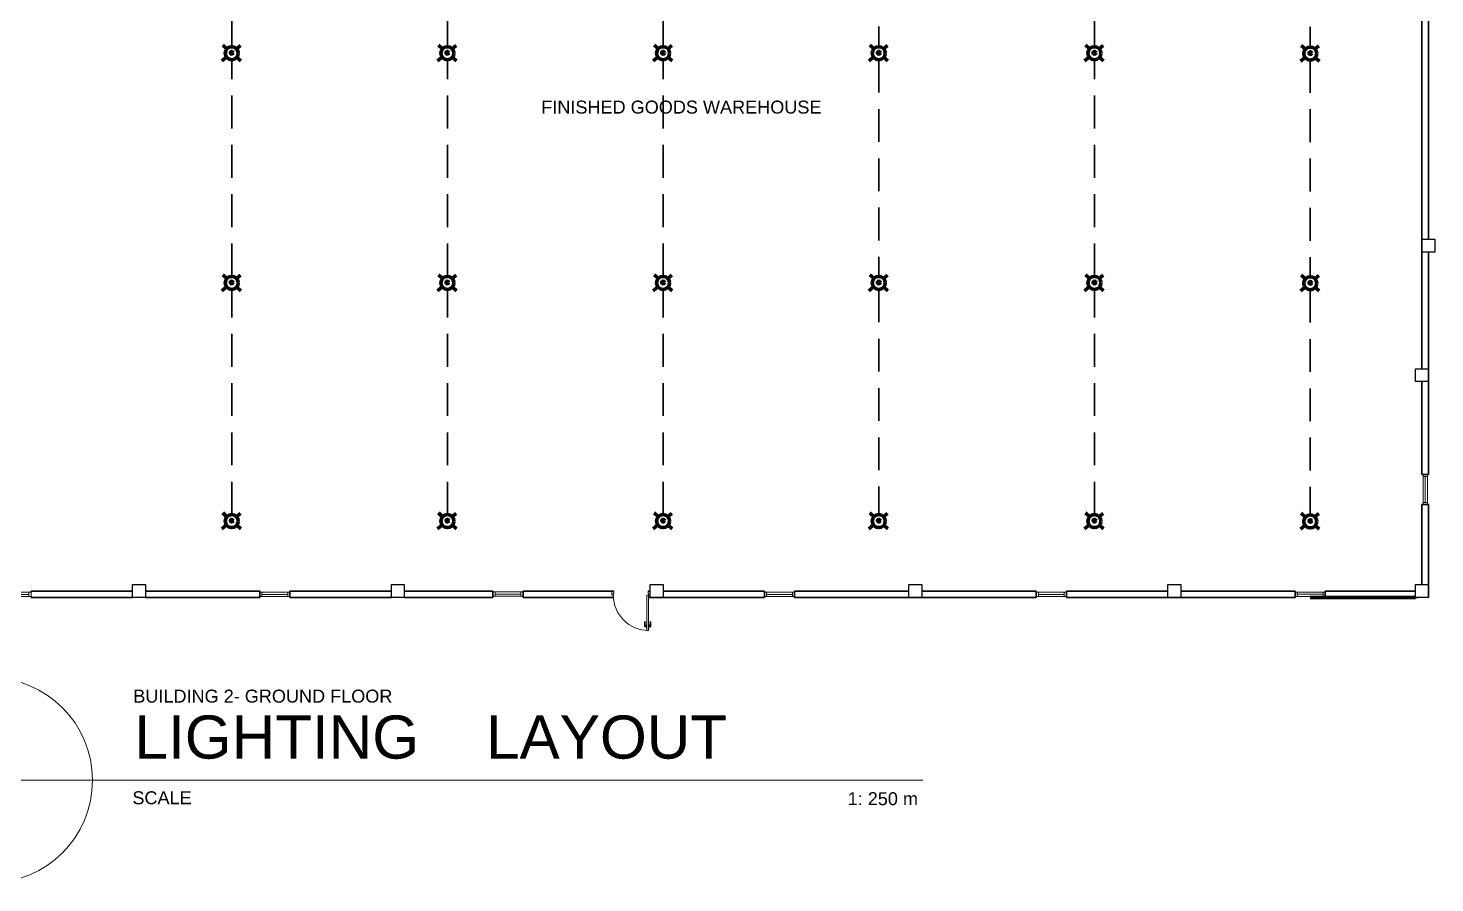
# Model space of a CAD drawing. Header units: millimetres. Extents: x 3339 to 2017737, y 4955 to 2748989.
# Drawn here: x 1304620 to 1337231, y 1506037 to 1525846 of the extents above; entities that cross this region are included whole.
import ezdxf

# ---------------------------------------------------------------- set-up
doc = ezdxf.new("R2010")
doc.units = ezdxf.units.MM
doc.header["$LTSCALE"] = 30
doc.linetypes.add('DASHEDX2', pattern=[38.1, 25.4, -12.7])
for name, color, linetype, lineweight in [('A-DETL-GENF', 92, 'Continuous', 13), ('A-DOOR', 31, 'Continuous', 13), ('A-GLAZ', 151, 'Continuous', 13), ('LIGHTING LAYOUT', 8, 'Continuous', 30), ('LL BLK', 250, 'Continuous', 211), ('LL LINE', 1, 'DASHEDX2', 30), ('MACH BLOCK', 41, 'Continuous', 5), ('T-WAL', 4, 'Continuous', 5), ('TEXT MACHLAYOUT', 255, 'Continuous', 5)]:
    doc.layers.add(name, color=color, linetype=linetype, lineweight=lineweight)
doc.layers.add('POSTE', color=50, linetype='Continuous')
doc.styles.get("Standard").update_dxf_attribs({"font": 'arial.ttf'})

# ---------------------------------------------------------------- blocks, each defined once
blk = doc.blocks.new('D4')
at = {"layer": 'A-DETL-GENF'}
for p, q in [((-1072, -29), (-1072, -112)), ((-1052, -29), (-1072, -29)), ((-1060, -41), (-1072, -30)), ((-1072, -112), (-1060, -112)), ((-1059, -112), (-1072, -112)), ((-1072, -112), (-1072, -150)), ((-1072, -150), (-1059, -150)), ((-1060, -112), (-1060, -41)), ((-1060, -41), (-1052, -41)), ((-1059, -150), (-1059, -112)), ((-1059, -115), (-1059, -147)), ((-1027, -115), (-1059, -115)), ((-1059, -147), (-1027, -147)), ((-1052, -41), (-1052, -29)), ((-1021, -74), (-1027, -80)), ((-1027, -80), (-1027, -182)), ((-1027, -147), (-1027, -115)), ((-1027, -182), (-1021, -188)), ((-1021, -188), (-1021, -74)), ((-974, -80), (-981, -74)), ((-981, -74), (-981, -188)), ((-981, -188), (-974, -182)), ((-974, -182), (-974, -80)), ((-943, -115), (-974, -115)), ((-974, -115), (-974, -147)), ((-974, -147), (-943, -147)), ((-930, -29), (-949, -29)), ((-949, -29), (-949, -41)), ((-949, -41), (-941, -41)), ((-943, -112), (-943, -150)), ((-930, -112), (-943, -112)), ((-943, -147), (-943, -115)), ((-943, -150), (-930, -150)), ((-941, -41), (-930, -30)), ((-941, -41), (-941, -112)), ((-941, -112), (-930, -112)), ((-930, -112), (-930, -29)), ((-930, -150), (-930, -112))]:
    blk.add_line(p, q, dxfattribs=at)
at = {"layer": 'A-DOOR', "lineweight": 18}
for p, q in [((-1059, 683), (-1024, 683)), ((-1014, 683), (-1059, 683)), ((-1059, 683), (-1059, 583)), ((-1014, 626), (-1014, 683)), ((-169, 683), (-214, 683)), ((-214, 683), (-214, 626)), ((-204, 683), (-169, 683)), ((-169, 583), (-169, 683)), ((-1059, 583), (-1024, 583)), ((-1024, 583), (-1024, 626)), ((-1024, 626), (-1014, 626)), ((-981, 583), (-1021, 583)), ((-1021, 583), (-1021, -231)), ((-981, -231), (-981, 583)), ((-214, 626), (-204, 626)), ((-204, 626), (-204, 583)), ((-204, 583), (-169, 583)), ((-1021, -231), (-981, -231))]:
    blk.add_line(p, q, dxfattribs=at)
at = {"layer": 'A-DOOR'}
blk.add_arc((-1021, 583), 814, 270, 0, dxfattribs=at)
blk = doc.blocks.new('DOOR')
at = {"layer": 'A-DOOR', "xscale": -1}
blk.add_blockref('D4', (-1059, -683), dxfattribs=at)
blk = doc.blocks.new('Poste 3')
at = {"layer": 'POSTE'}
blk.add_lwpolyline([(0, 0), (300, 0), (300, -300), (0, -300)], close=True, dxfattribs=at)
blk = doc.blocks.new('POSTE bot left')
at = {"layer": 'POSTE'}
blk.add_lwpolyline([(0, 300), (300, 300), (300, 0), (0, 0)], close=True, dxfattribs=at)
blk = doc.blocks.new('POSTE.COM')
at = {"layer": 'POSTE'}
blk.add_lwpolyline([(-300, 300), (0, 300), (0, 0), (-300, 0)], close=True, dxfattribs=at)
blk = doc.blocks.new('W1')
at = {"layer": 'A-GLAZ'}
for p, q in [((100, 650), (0, 650)), ((50, 50), (50, 650)), ((100, 50), (0, 50)), ((100, 0), (0, 0))]:
    blk.add_line(p, q, dxfattribs=at)
blk.add_lwpolyline([(100, 0), (100, 700), (0, 700), (0, 0)], dxfattribs=at)
blk = doc.blocks.new('L')
at = {"layer": 'LL BLK'}
h = blk.add_hatch(color=256, dxfattribs=at)
h.dxf.hatch_style = 1
h.paths.add_polyline_path([(-30, 0, 1), (30, 0, 1)])
for centre, radius in [((0, -10), 150), ((0, 0), 30)]:
    blk.add_circle(centre, radius, dxfattribs=at)

msp = doc.modelspace()

# ---------------------------------------------------------------- linework, layer by layer
at = {"layer": 'LIGHTING LAYOUT', "transparency": 33554585}
for p, q in [((1336931.434, 1532953.979), (1336931.434, 1517953.979)), ((1337081.434, 1526653.979), (1337081.434, 1520953.979)), ((1337081.434, 1520653.979), (1337081.434, 1515503.979)), ((1336931.434, 1517653.979), (1336931.434, 1515503.979)), ((1337081.094, 1515503.979), (1336931.434, 1515503.979)), ((1337081.094, 1515503.979), (1337081.434, 1515503.979)), ((1336931.434, 1514803.979), (1336931.434, 1512953.979)), ((1337081.094, 1514803.979), (1336931.434, 1514803.979)), ((1337081.094, 1514803.979), (1337081.434, 1514803.979)), ((1337081.434, 1514803.979), (1337081.434, 1512651.263)), ((1336781.094, 1512951.263), (1336781.434, 1512951.263)), ((1336931.434, 1512953.979), (1336931.434, 1512951.263)), ((1307039.934, 1512801.263), (1304689.934, 1512801.263)), ((1304689.934, 1512773.365), (1304689.934, 1512801.263)), ((1304689.934, 1512651.263), (1304689.934, 1512673.365)), ((1307039.934, 1512651.263), (1304689.934, 1512651.263)), ((1304689.934, 1512651.263), (1307039.934, 1512651.263)), ((1309989.934, 1512801.263), (1307339.934, 1512801.263)), ((1309989.934, 1512651.263), (1307339.934, 1512651.263)), ((1307339.934, 1512651.263), (1309989.934, 1512651.263)), ((1309989.934, 1512651.263), (1309989.934, 1512801.263)), ((1313039.934, 1512801.263), (1310689.934, 1512801.263)), ((1310689.934, 1512651.263), (1310689.934, 1512801.263)), ((1313039.934, 1512651.263), (1310689.934, 1512651.263)), ((1310689.934, 1512651.263), (1313039.934, 1512651.263)), ((1315394.934, 1512801.263), (1313339.934, 1512801.263)), ((1313339.934, 1512801.263), (1315394.934, 1512801.263)), ((1315394.934, 1512651.263), (1313339.934, 1512651.263)), ((1313339.934, 1512651.263), (1315394.934, 1512651.263)), ((1315394.934, 1512801.263), (1315394.934, 1512651.263)), ((1318194.933, 1512801.263), (1316094.933, 1512801.263)), ((1318149.933, 1512801.263), (1316094.933, 1512801.263)), ((1316094.933, 1512801.263), (1316094.933, 1512651.263)), ((1318189.47, 1512651.263), (1316094.933, 1512651.263)), ((1316094.933, 1512651.263), (1318189.47, 1512651.263)), ((1319039.933, 1512801.263), (1318994.933, 1512801.263)), ((1321689.933, 1512651.263), (1319001.933, 1512651.263)), ((1319001.933, 1512651.263), (1321689.933, 1512651.263)), ((1321689.933, 1512801.263), (1319339.933, 1512801.263)), ((1321689.933, 1512653.979), (1321689.933, 1512801.263)), ((1321689.933, 1512653.979), (1321689.933, 1512651.263)), ((1325039.933, 1512801.263), (1322389.933, 1512801.263)), ((1322389.933, 1512653.979), (1322389.933, 1512801.263)), ((1322389.933, 1512653.979), (1322389.933, 1512651.263)), ((1327989.933, 1512651.263), (1322389.933, 1512651.263)), ((1322389.933, 1512651.263), (1327989.933, 1512651.263)), ((1327989.933, 1512801.263), (1325339.933, 1512801.263)), ((1327989.933, 1512651.24), (1327989.933, 1512801.263)), ((1331039.933, 1512801.263), (1328689.933, 1512801.263)), ((1328689.933, 1512651.263), (1328689.933, 1512801.263)), ((1333989.933, 1512651.263), (1328689.933, 1512651.263)), ((1328689.933, 1512651.263), (1333989.933, 1512651.263)), ((1333989.933, 1512801.263), (1331339.933, 1512801.263)), ((1333989.933, 1512651.263), (1333989.933, 1512801.263)), ((1336539.933, 1512801.263), (1334689.933, 1512801.263)), ((1334689.933, 1512651.263), (1334689.933, 1512801.263)), ((1336839.934, 1512651.263), (1334689.933, 1512651.263)), ((1334689.933, 1512651.263), (1336839.934, 1512651.263)), ((1334689.933, 1512651.263), (1336781.434, 1512651.263)), ((1336539.933, 1512801.263), (1336781.433, 1512801.263)), ((1336689.934, 1512653.979), (1336689.934, 1512651.263)), ((1336689.934, 1512653.979), (1336689.934, 1512651.263))]:
    msp.add_line(p, q, dxfattribs=at)
at = {"layer": 'LL BLK'}
for p, q in [((1309129.856, 1525454.828), (1309229.818, 1525366.767)), ((1309539.856, 1525444.828), (1309448.452, 1525368.303)), ((1314129.856, 1525454.828), (1314229.818, 1525366.767)), ((1314539.856, 1525444.828), (1314448.452, 1525368.303)), ((1319129.856, 1525454.828), (1319229.818, 1525366.767)), ((1319539.856, 1525444.828), (1319448.452, 1525368.303)), ((1324129.856, 1525454.828), (1324229.818, 1525366.767)), ((1324539.856, 1525444.828), (1324448.452, 1525368.303)), ((1329129.856, 1525454.828), (1329229.818, 1525366.767)), ((1329539.856, 1525444.828), (1329448.452, 1525368.303)), ((1334133.161, 1525447.487), (1334233.122, 1525359.425)), ((1334543.161, 1525437.487), (1334451.756, 1525360.962)), ((1309218.899, 1525176.12), (1309109.856, 1525084.828)), ((1309454.855, 1525168.52), (1309549.856, 1525084.828)), ((1314218.899, 1525176.12), (1314109.856, 1525084.828)), ((1314454.855, 1525168.52), (1314549.856, 1525084.828)), ((1319218.899, 1525176.12), (1319109.856, 1525084.828)), ((1319454.855, 1525168.52), (1319549.856, 1525084.828)), ((1324218.899, 1525176.12), (1324109.856, 1525084.828)), ((1324454.855, 1525168.52), (1324549.856, 1525084.828)), ((1329218.899, 1525176.12), (1329109.856, 1525084.828)), ((1329454.855, 1525168.52), (1329549.856, 1525084.828)), ((1334222.203, 1525168.778), (1334113.161, 1525077.487)), ((1334458.159, 1525161.178), (1334553.161, 1525077.487)), ((1309129.788, 1520131.76), (1309229.749, 1520043.698)), ((1309539.788, 1520121.76), (1309448.383, 1520045.235)), ((1314129.788, 1520131.76), (1314229.749, 1520043.698)), ((1314539.788, 1520121.76), (1314448.383, 1520045.235)), ((1319129.788, 1520131.76), (1319229.749, 1520043.698)), ((1319539.788, 1520121.76), (1319448.383, 1520045.235)), ((1324129.788, 1520131.76), (1324229.749, 1520043.698)), ((1324539.788, 1520121.76), (1324448.383, 1520045.235)), ((1329129.788, 1520131.76), (1329229.749, 1520043.698)), ((1329539.788, 1520121.76), (1329448.383, 1520045.235)), ((1334133.092, 1520124.418), (1334233.053, 1520036.357)), ((1334543.092, 1520114.418), (1334451.687, 1520037.893)), ((1309218.83, 1519853.051), (1309109.788, 1519761.76)), ((1309339.788, 1519951.63), (1309317.237, 1519971.545)), ((1309318.575, 1519930.546), (1309339.788, 1519951.76)), ((1309339.788, 1519951.76), (1309361.001, 1519972.973)), ((1309339.788, 1519951.76), (1309362.21, 1519931.829)), ((1309454.786, 1519845.451), (1309549.788, 1519761.76)), ((1314218.83, 1519853.051), (1314109.788, 1519761.76)), ((1314339.788, 1519951.63), (1314317.237, 1519971.545)), ((1314339.719, 1519951.691), (1314339.788, 1519951.76)), ((1314339.788, 1519951.76), (1314361.001, 1519972.973)), ((1314454.786, 1519845.451), (1314549.788, 1519761.76)), ((1319218.83, 1519853.051), (1319109.788, 1519761.76)), ((1319318.575, 1519930.546), (1319339.788, 1519951.76)), ((1319339.788, 1519951.63), (1319339.719, 1519951.691)), ((1319454.786, 1519845.451), (1319549.788, 1519761.76)), ((1324218.83, 1519853.051), (1324109.788, 1519761.76)), ((1324362.21, 1519931.829), (1324317.237, 1519971.545)), ((1324318.575, 1519930.546), (1324339.788, 1519951.76)), ((1324339.788, 1519951.76), (1324361.001, 1519972.973)), ((1324339.788, 1519951.76), (1324362.21, 1519931.829)), ((1324454.786, 1519845.451), (1324549.788, 1519761.76)), ((1329218.83, 1519853.051), (1329109.788, 1519761.76)), ((1329362.21, 1519931.829), (1329317.237, 1519971.545)), ((1329318.575, 1519930.546), (1329339.788, 1519951.76)), ((1329339.788, 1519951.76), (1329361.001, 1519972.973)), ((1329339.788, 1519951.76), (1329362.21, 1519931.829)), ((1329454.786, 1519845.451), (1329549.788, 1519761.76)), ((1334222.134, 1519845.709), (1334113.092, 1519754.418)), ((1334321.879, 1519923.205), (1334343.092, 1519944.418)), ((1334365.514, 1519924.487), (1334343.023, 1519944.349)), ((1334343.092, 1519944.418), (1334364.305, 1519965.631)), ((1334343.092, 1519944.418), (1334365.514, 1519924.487)), ((1334458.091, 1519838.11), (1334553.092, 1519754.418)), ((1309129.788, 1514611.263), (1309229.749, 1514523.201)), ((1309539.788, 1514601.263), (1309448.383, 1514524.738)), ((1314129.788, 1514611.263), (1314229.749, 1514523.201)), ((1314539.788, 1514601.263), (1314448.383, 1514524.738)), ((1319129.788, 1514611.263), (1319229.749, 1514523.201)), ((1319539.788, 1514601.263), (1319448.383, 1514524.738)), ((1324129.788, 1514611.263), (1324229.749, 1514523.201)), ((1324539.788, 1514601.263), (1324448.383, 1514524.738)), ((1329129.788, 1514611.263), (1329229.749, 1514523.201)), ((1329539.788, 1514601.263), (1329448.383, 1514524.738)), ((1334133.092, 1514603.921), (1334233.053, 1514515.86)), ((1334543.092, 1514593.921), (1334451.687, 1514517.396)), ((1309218.83, 1514332.554), (1309109.788, 1514241.263)), ((1309314.974, 1514448.123), (1309359.642, 1514408.772)), ((1309361.482, 1514451.984), (1309315.575, 1514413.55)), ((1309362.21, 1514411.332), (1309317.237, 1514451.048)), ((1309318.575, 1514410.05), (1309339.788, 1514431.263)), ((1309339.788, 1514431.263), (1309361.001, 1514452.476)), ((1309339.788, 1514431.263), (1309362.21, 1514411.332)), ((1309454.786, 1514324.954), (1309549.788, 1514241.263)), ((1314218.83, 1514332.554), (1314109.788, 1514241.263)), ((1314314.974, 1514448.123), (1314359.642, 1514408.772)), ((1314339.788, 1514433.821), (1314315.575, 1514413.55)), ((1314362.21, 1514411.332), (1314317.237, 1514451.048)), ((1314318.575, 1514410.05), (1314339.788, 1514431.263)), ((1314339.788, 1514431.263), (1314361.001, 1514452.476)), ((1314339.788, 1514431.263), (1314362.21, 1514411.332)), ((1314361.482, 1514451.984), (1314355.502, 1514446.977)), ((1314454.786, 1514324.954), (1314549.788, 1514241.263)), ((1319218.83, 1514332.554), (1319109.788, 1514241.263)), ((1319314.974, 1514448.123), (1319359.642, 1514408.772)), ((1319335.389, 1514430.138), (1319315.575, 1514413.55)), ((1319362.21, 1514411.332), (1319317.237, 1514451.048)), ((1319318.575, 1514410.05), (1319339.788, 1514431.263)), ((1319339.788, 1514433.821), (1319338.225, 1514432.513)), ((1319339.788, 1514431.263), (1319362.21, 1514411.332)), ((1319355.502, 1514446.977), (1319361.001, 1514452.476)), ((1319361.482, 1514451.984), (1319355.502, 1514446.977)), ((1319454.786, 1514324.954), (1319549.788, 1514241.263)), ((1324218.83, 1514332.554), (1324109.788, 1514241.263)), ((1324314.974, 1514448.123), (1324359.642, 1514408.772)), ((1324361.482, 1514451.984), (1324315.575, 1514413.55)), ((1324362.21, 1514411.332), (1324317.237, 1514451.048)), ((1324318.575, 1514410.05), (1324339.788, 1514431.263)), ((1324339.788, 1514431.263), (1324361.001, 1514452.476)), ((1324339.788, 1514431.263), (1324362.21, 1514411.332)), ((1324454.786, 1514324.954), (1324549.788, 1514241.263)), ((1329218.83, 1514332.554), (1329109.788, 1514241.263)), ((1329314.974, 1514448.123), (1329359.642, 1514408.772)), ((1329361.482, 1514451.984), (1329315.575, 1514413.55)), ((1329362.21, 1514411.332), (1329317.237, 1514451.048)), ((1329318.575, 1514410.05), (1329339.788, 1514431.263)), ((1329339.788, 1514431.263), (1329361.001, 1514452.476)), ((1329339.788, 1514431.263), (1329362.21, 1514411.332)), ((1329454.786, 1514324.954), (1329549.788, 1514241.263)), ((1334222.134, 1514325.212), (1334113.092, 1514233.921)), ((1334318.278, 1514440.781), (1334362.946, 1514401.431)), ((1334364.786, 1514444.642), (1334318.879, 1514406.208)), ((1334365.514, 1514403.99), (1334320.541, 1514443.706)), ((1334321.879, 1514402.708), (1334343.092, 1514423.921)), ((1334343.092, 1514423.921), (1334364.305, 1514445.134)), ((1334343.092, 1514423.921), (1334365.514, 1514403.99)), ((1334458.091, 1514317.613), (1334553.092, 1514233.921)), ((1336781.434, 1512651.263), (1334340.434, 1512651.263))]:
    msp.add_line(p, q, dxfattribs=at)
at = {"layer": 'LL LINE'}
for p, q in [((1309339.855, 1525414.828), (1309339.79, 1530452.76)), ((1314339.855, 1525414.828), (1314339.79, 1530452.76)), ((1319339.855, 1525414.828), (1319339.79, 1530452.76)), ((1324339.79, 1530452.76), (1324339.855, 1525414.828)), ((1329339.855, 1525414.828), (1329339.79, 1530452.76)), ((1334341.579, 1530445.426), (1334343.118, 1525407.487)), ((1309339.79, 1520091.76), (1309339.854, 1525114.828)), ((1314339.79, 1520091.76), (1314339.854, 1525114.828)), ((1319339.79, 1520091.76), (1319339.855, 1525114.828)), ((1324339.854, 1525114.828), (1324339.79, 1520091.76)), ((1329339.79, 1520091.76), (1329339.854, 1525114.828)), ((1334343.157, 1525107.487), (1334343.027, 1520084.418)), ((1309339.788, 1514571.263), (1309339.788, 1519791.76)), ((1314339.788, 1514571.263), (1314339.788, 1519791.76)), ((1319339.788, 1514571.263), (1319339.788, 1519791.76)), ((1324339.742, 1519791.76), (1324338.265, 1514571.255)), ((1329339.788, 1514571.263), (1329339.788, 1519791.76)), ((1334342.898, 1519784.418), (1334338.804, 1514563.86))]:
    msp.add_line(p, q, dxfattribs=at)
at = {"layer": 'MACH BLOCK'}
msp.add_line((1301358.353, 1508414.566), (1325358.353, 1508414.566), dxfattribs=at)
msp.add_circle((1303735.469, 1508414.566), 2377.116, dxfattribs=at)

# ---------------------------------------------------------------- block references
at = {"layer": 'LIGHTING LAYOUT', "transparency": 33554585}
for name, p in [('POSTE.COM', (1337231.433, 1520653.979)), ('POSTE bot left', (1336781.433, 1517653.979)), ('Poste 3', (1307039.934, 1512951.263)), ('Poste 3', (1313039.934, 1512951.263)), ('Poste 3', (1319039.933, 1512953.979)), ('Poste 3', (1325039.933, 1512951.24)), ('Poste 3', (1331039.933, 1512953.979)), ('Poste 3', (1336781.434, 1512951.263))]:
    msp.add_blockref(name, p, dxfattribs=at)
for p, rotation in [((1337057.785, 1515503.979), 180), ((1304689.934, 1512673.365), 89.99999999999999), ((1310689.934, 1512673.365), 89.99999999999999), ((1316094.933, 1512681.537), 89.99999999999999), ((1322389.933, 1512673.308), 89.99999999999999), ((1328689.933, 1512671.583), 89.99999999999999), ((1334689.933, 1512674.413), 89.99999999999999)]:
    msp.add_blockref('W1', p, dxfattribs=dict(at, rotation=rotation))
at = {"layer": 'LL BLK'}
for p in [(1309339.856, 1525274.828), (1314339.856, 1525274.828), (1319339.856, 1525274.828), (1324339.856, 1525274.828), (1329339.856, 1525274.828), (1334343.161, 1525267.487), (1309339.788, 1519951.76), (1314339.788, 1519951.76), (1319339.788, 1519951.76), (1324339.788, 1519951.76), (1329339.788, 1519951.76), (1334343.092, 1519944.418), (1309339.788, 1514431.263), (1314339.788, 1514431.263), (1319339.788, 1514431.263), (1324339.788, 1514431.263), (1329339.788, 1514431.263), (1334343.092, 1514423.921)]:
    msp.add_blockref('L', p, dxfattribs=at)
at = {"layer": 'T-WAL'}
msp.add_blockref('DOOR', (1319039.933, 1512801.263), dxfattribs=at)

# ---------------------------------------------------------------- texts
at = {"layer": 'LIGHTING LAYOUT', "transparency": 33554585, "insert": (1316515.593, 1524166.43), "char_height": 300, "attachment_point": 1}
msp.add_mtext_dynamic_manual_height_columns('FINISHED GOODS WAREHOUSE', width=10910.64496, gutter_width=1500, heights=[0], dxfattribs=at)
at = {"layer": 'TEXT MACHLAYOUT', "attachment_point": 1}
for s, width, gutter_width, heights, insert, char_height in [('BUILDING 2- GROUND FLOOR', 6435.95403, 1500, [0], (1307057.304, 1510515.442), 300), ('LIGHTING    LAYOUT', 16825.21801, 5000, [4506.123], (1307086.711, 1509916.53), 1000), ('SCALE', 1330.3095, 1500, [0], (1307037.207, 1508159.535), 300), ('\\pxi-3,l4,t4;1: 250 m', 2484.06518, 1500, [0], (1323318.248, 1508138.055), 300)]:
    msp.add_mtext_dynamic_manual_height_columns(s, width=width, gutter_width=gutter_width, heights=heights, dxfattribs=dict(at, insert=insert, char_height=char_height))

doc.saveas('drawing.dxf')
